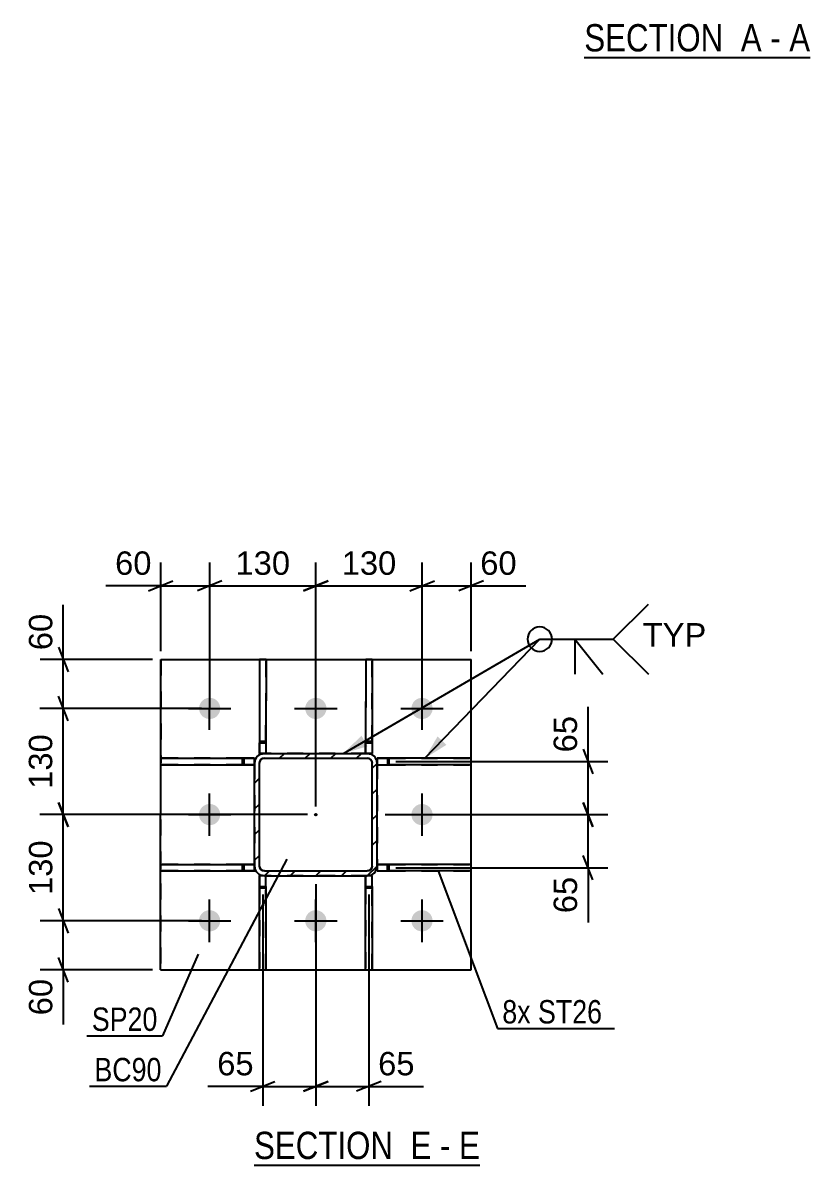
# Model space of a CAD drawing. Header units: millimetres. Extents: x -184 to 657, y -238 to 356.
# Drawn here: x 136.4 to 232.8, y -161.2 to -21.4 of the extents above; entities that cross this region are included whole.
import ezdxf

# ---------------------------------------------------------------- set-up
doc = ezdxf.new("R2010")
doc.units = ezdxf.units.MM
doc.linetypes.add('DXK_LINE_DOT2', pattern=[3.9198, 1.9599, -1.9599])
doc.linetypes.add('DXK_LINE_DOT3', pattern=[5.9187, 2.979, -0.9799, 0.9799, -0.9799])
doc.styles.add('Arial', font='ARIAL.TTF', dxfattribs={"height": 0.2})
doc.styles.add('Arial Narrow', font='ARIALN.TTF', dxfattribs={"height": 0.2})

# ---------------------------------------------------------------- blocks, each defined once
blk = doc.blocks.new('Unknown-284935071-16 - 2230')
at = {"color": 6, "linetype": 'Continuous'}
blk.add_line((164.72, -161.21), (192.37, -161.21), dxfattribs=at)
at = {"color": 0, "linetype": 'Continuous'}
for points in [[(182.83, -160.46), (182.83, -156.96), (164.72, -156.96), (164.72, -160.46)], [(186.44, -160.46), (186.44, -156.96), (183.88, -156.96), (183.88, -160.46)], [(188.76, -160.46), (188.76, -156.96), (187.49, -156.96), (187.49, -160.46)], [(192.37, -160.46), (192.37, -156.96), (189.81, -156.96), (189.81, -160.46)]]:
    blk.add_wipeout(points, dxfattribs=at)
at = {"color": 7, "linetype": 'Continuous', "style": 'Arial Narrow'}
for s, p in [('SECTION ', (164.72, -160.46)), ('E', (183.88, -160.46)), ('E', (189.81, -160.46)), ('-', (187.49, -160.46))]:
    blk.add_text(s, height=3.34, dxfattribs=at).set_placement(p)
blk = doc.blocks.new('Unknown-284935071-17 - 4113')
at = {"color": 6, "linetype": 'Continuous'}
blk.add_line((205.15, -25.6), (232.8, -25.6), dxfattribs=at)
at = {"color": 0, "linetype": 'Continuous'}
for points in [[(223.26, -24.85), (223.26, -21.35), (205.15, -21.35), (205.15, -24.85)], [(226.87, -24.85), (226.87, -21.35), (224.31, -21.35), (224.31, -24.85)], [(229.19, -24.85), (229.19, -21.35), (227.92, -21.35), (227.92, -24.85)], [(232.8, -24.85), (232.8, -21.35), (230.24, -21.35), (230.24, -24.85)]]:
    blk.add_wipeout(points, dxfattribs=at)
at = {"color": 7, "linetype": 'Continuous', "style": 'Arial Narrow'}
for s, p in [('SECTION ', (205.15, -24.85)), ('A', (224.31, -24.85)), ('A', (230.24, -24.85)), ('-', (227.92, -24.85))]:
    blk.add_text(s, height=3.34, dxfattribs=at).set_placement(p)
blk = doc.blocks.new('Part-284935071-2240 - 2230')
at = {"linetype": 'Continuous'}
h = blk.add_hatch(dxfattribs=at)
h.set_pattern_fill('', scale=0.7, style=0, pattern_type=0)
h.set_pattern_definition([(45, (164.7832, -112.1894), (-1.5715, 1.5715), [])])
h.paths.add_polyline_path([(163.49, -112.19), (164.78, -112.19), (164.78, -111.39), (163.49, -111.39)])
at = {"color": 2, "linetype": 'Continuous'}
for p, q in [((153.28, -111.39), (153.28, -112.19)), ((153.28, -111.39), (163.49, -111.39)), ((163.49, -112.19), (163.49, -111.39)), ((163.49, -111.39), (164.78, -111.39)), ((164.78, -111.39), (164.78, -111.39)), ((164.78, -111.39), (164.78, -112.19)), ((153.28, -112.19), (163.49, -112.19)), ((164.78, -112.19), (163.49, -112.19)), ((164.78, -112.19), (164.78, -112.19))]:
    blk.add_line(p, q, dxfattribs=at)
at = {"color": 7, "linetype": 'DXK_LINE_DOT2'}
for p, q in [((163.28, -111.39), (153.28, -111.39)), ((163.28, -111.39), (163.28, -112.19)), ((164.78, -111.39), (163.28, -111.39)), ((164.78, -112.19), (164.78, -111.39)), ((163.28, -112.19), (153.28, -112.19)), ((163.28, -112.19), (164.78, -112.19))]:
    blk.add_line(p, q, dxfattribs=at)
blk = doc.blocks.new('Part-284935071-2245 - 2230')
at = {"linetype": 'Continuous'}
h = blk.add_hatch(dxfattribs=at)
h.set_pattern_fill('', scale=0.7, style=0, pattern_type=0)
h.set_pattern_definition([(45, (179.1806, -127.0821), (-1.5715, 1.5715), [])])
h.paths.add_polyline_path([(178.38, -127.08), (179.18, -127.08), (179.18, -125.79), (178.38, -125.79)])
at = {"color": 2, "linetype": 'Continuous'}
for p, q in [((178.38, -125.79), (178.38, -125.79)), ((178.38, -125.79), (178.38, -127.08)), ((179.18, -125.79), (178.38, -125.79)), ((179.18, -125.79), (179.18, -125.79)), ((179.18, -127.08), (179.18, -125.79)), ((178.38, -137.29), (178.38, -127.08)), ((178.38, -127.08), (179.18, -127.08)), ((179.18, -127.08), (179.18, -137.29)), ((178.38, -137.29), (179.18, -137.29))]:
    blk.add_line(p, q, dxfattribs=at)
at = {"color": 7, "linetype": 'DXK_LINE_DOT2'}
for p, q in [((178.38, -127.29), (178.38, -125.79)), ((179.18, -125.79), (178.38, -125.79)), ((179.18, -127.29), (179.18, -125.79)), ((179.18, -127.29), (178.38, -127.29)), ((178.38, -127.29), (178.38, -137.29)), ((179.18, -137.29), (179.18, -127.29))]:
    blk.add_line(p, q, dxfattribs=at)
blk = doc.blocks.new('Part-284935071-2237 - 2230')
at = {"linetype": 'Continuous'}
h = blk.add_hatch(dxfattribs=at)
h.set_pattern_fill('', scale=0.7, style=0, pattern_type=0)
h.set_pattern_definition([(45, (181.0722, -125.1917), (-1.5715, 1.5715), [])])
h.paths.add_polyline_path([(179.78, -125.19), (181.07, -125.19), (181.07, -124.39), (179.78, -124.39)])
at = {"color": 2, "linetype": 'Continuous'}
for p, q in [((179.78, -124.39), (179.78, -124.39)), ((179.78, -124.39), (181.07, -124.39)), ((179.78, -125.19), (179.78, -124.39)), ((191.28, -124.39), (181.07, -124.39)), ((181.07, -125.19), (181.07, -124.39)), ((191.28, -125.19), (191.28, -124.39)), ((179.78, -125.19), (179.78, -125.19)), ((179.78, -125.19), (181.07, -125.19)), ((191.28, -125.19), (181.07, -125.19))]:
    blk.add_line(p, q, dxfattribs=at)
at = {"color": 7, "linetype": 'DXK_LINE_DOT2'}
for p, q in [((181.28, -124.39), (179.78, -124.39)), ((179.78, -124.39), (179.78, -125.19)), ((181.28, -125.19), (181.28, -124.39)), ((181.28, -124.39), (191.28, -124.39)), ((179.78, -125.19), (181.28, -125.19)), ((181.28, -125.19), (191.28, -125.19))]:
    blk.add_line(p, q, dxfattribs=at)
blk = doc.blocks.new('Part-284935071-2246 - 2230')
at = {"linetype": 'Continuous'}
h = blk.add_hatch(dxfattribs=at)
h.set_pattern_fill('', scale=0.7, style=0, pattern_type=0)
h.set_pattern_definition([(45, (166.1806, -127.079), (-1.5715, 1.5715), [])])
h.paths.add_polyline_path([(165.38, -127.08), (166.18, -127.08), (166.18, -125.79), (165.38, -125.79)])
at = {"color": 2, "linetype": 'Continuous'}
for p, q in [((165.38, -125.79), (165.38, -125.79)), ((165.38, -125.79), (165.38, -127.08)), ((166.18, -125.79), (165.38, -125.79)), ((166.18, -125.79), (166.18, -125.79)), ((166.18, -127.08), (166.18, -125.79)), ((165.38, -137.29), (165.38, -127.08)), ((165.38, -127.08), (166.18, -127.08)), ((166.18, -127.08), (166.18, -137.29)), ((165.38, -137.29), (166.18, -137.29))]:
    blk.add_line(p, q, dxfattribs=at)
at = {"color": 7, "linetype": 'DXK_LINE_DOT2'}
for p, q in [((165.38, -127.29), (165.38, -125.79)), ((166.18, -125.79), (165.38, -125.79)), ((166.18, -127.29), (166.18, -125.79)), ((166.18, -127.29), (165.38, -127.29)), ((165.38, -127.29), (165.38, -137.29)), ((166.18, -137.29), (166.18, -127.29))]:
    blk.add_line(p, q, dxfattribs=at)
blk = doc.blocks.new('Part-284935071-2238 - 2230')
at = {"linetype": 'Continuous'}
h = blk.add_hatch(dxfattribs=at)
h.set_pattern_fill('', scale=0.7, style=0, pattern_type=0)
h.set_pattern_definition([(45, (181.0755, -112.1922), (-1.5715, 1.5715), [])])
h.paths.add_polyline_path([(179.78, -112.19), (181.08, -112.19), (181.08, -111.39), (179.78, -111.39)])
at = {"color": 2, "linetype": 'Continuous'}
for p, q in [((179.78, -111.39), (179.78, -111.39)), ((179.78, -111.39), (181.08, -111.39)), ((179.78, -112.19), (179.78, -111.39)), ((191.28, -111.39), (181.08, -111.39)), ((181.08, -112.19), (181.08, -111.39)), ((191.28, -112.19), (191.28, -111.39)), ((179.78, -112.19), (179.78, -112.19)), ((179.78, -112.19), (181.08, -112.19)), ((191.28, -112.19), (181.08, -112.19))]:
    blk.add_line(p, q, dxfattribs=at)
at = {"color": 7, "linetype": 'DXK_LINE_DOT2'}
for p, q in [((181.28, -111.39), (179.78, -111.39)), ((179.78, -111.39), (179.78, -112.19)), ((181.28, -112.19), (181.28, -111.39)), ((181.28, -111.39), (191.28, -111.39)), ((179.78, -112.19), (181.28, -112.19)), ((181.28, -112.19), (191.28, -112.19))]:
    blk.add_line(p, q, dxfattribs=at)
blk = doc.blocks.new('Part-284935071-2242 - 2230')
at = {"linetype": 'Continuous'}
h = blk.add_hatch(dxfattribs=at)
h.set_pattern_fill('', scale=0.7, style=0, pattern_type=0)
h.set_pattern_definition([(45, (164.781, -125.1888), (-1.5715, 1.5715), [])])
h.paths.add_polyline_path([(163.49, -125.19), (164.78, -125.19), (164.78, -124.39), (163.49, -124.39)])
at = {"color": 2, "linetype": 'Continuous'}
for p, q in [((153.28, -124.39), (153.28, -125.19)), ((153.28, -124.39), (163.49, -124.39)), ((163.49, -125.19), (163.49, -124.39)), ((163.49, -124.39), (164.78, -124.39)), ((164.78, -124.39), (164.78, -124.39)), ((164.78, -124.39), (164.78, -125.19)), ((153.28, -125.19), (163.49, -125.19)), ((164.78, -125.19), (163.49, -125.19)), ((164.78, -125.19), (164.78, -125.19))]:
    blk.add_line(p, q, dxfattribs=at)
at = {"color": 7, "linetype": 'DXK_LINE_DOT2'}
for p, q in [((163.28, -124.39), (153.28, -124.39)), ((163.28, -124.39), (163.28, -125.19)), ((164.78, -124.39), (163.28, -124.39)), ((164.78, -125.19), (164.78, -124.39)), ((163.28, -125.19), (153.28, -125.19)), ((163.28, -125.19), (164.78, -125.19))]:
    blk.add_line(p, q, dxfattribs=at)
blk = doc.blocks.new('Part-284935071-2243 - 2230')
at = {"linetype": 'Continuous'}
h = blk.add_hatch(dxfattribs=at)
h.set_pattern_fill('', scale=0.7, style=0, pattern_type=0)
h.set_pattern_definition([(45, (179.1834, -110.7916), (-1.5715, 1.5715), [])])
h.paths.add_polyline_path([(178.38, -110.79), (179.18, -110.79), (179.18, -109.5), (178.38, -109.5)])
at = {"color": 2, "linetype": 'Continuous'}
for p, q in [((178.39, -99.29), (178.38, -109.5)), ((179.19, -99.29), (178.39, -99.29)), ((179.19, -99.29), (179.18, -109.5)), ((178.38, -110.79), (178.38, -109.5)), ((178.38, -109.5), (179.18, -109.5)), ((179.18, -109.5), (179.18, -110.79)), ((178.38, -110.79), (178.38, -110.79)), ((179.18, -110.79), (178.38, -110.79)), ((179.18, -110.79), (179.18, -110.79))]:
    blk.add_line(p, q, dxfattribs=at)
at = {"color": 7, "linetype": 'DXK_LINE_DOT2'}
for p, q in [((178.39, -99.29), (178.38, -109.29)), ((179.18, -109.29), (179.19, -99.29)), ((178.38, -109.29), (179.18, -109.29)), ((178.38, -109.29), (178.38, -110.79)), ((179.18, -109.29), (179.18, -110.79)), ((178.38, -110.79), (179.18, -110.79))]:
    blk.add_line(p, q, dxfattribs=at)
blk = doc.blocks.new('Part-284935071-2244 - 2230')
at = {"linetype": 'Continuous'}
h = blk.add_hatch(dxfattribs=at)
h.set_pattern_fill('', scale=0.7, style=0, pattern_type=0)
h.set_pattern_definition([(45, (166.1834, -110.7894), (-1.5715, 1.5715), [])])
h.paths.add_polyline_path([(165.38, -110.79), (166.18, -110.79), (166.18, -109.5), (165.38, -109.5)])
at = {"color": 2, "linetype": 'Continuous'}
for p, q in [((165.39, -99.29), (165.38, -109.5)), ((166.19, -99.29), (165.39, -99.29)), ((166.19, -99.29), (166.18, -109.5)), ((165.38, -110.79), (165.38, -109.5)), ((165.38, -109.5), (166.18, -109.5)), ((166.18, -109.5), (166.18, -110.79)), ((165.38, -110.79), (165.38, -110.79)), ((166.18, -110.79), (165.38, -110.79)), ((166.18, -110.79), (166.18, -110.79))]:
    blk.add_line(p, q, dxfattribs=at)
at = {"color": 7, "linetype": 'DXK_LINE_DOT2'}
for p, q in [((165.39, -99.29), (165.38, -109.29)), ((166.18, -109.29), (166.19, -99.29)), ((165.38, -109.29), (166.18, -109.29)), ((165.38, -109.29), (165.38, -110.79)), ((166.18, -109.29), (166.18, -110.79)), ((165.38, -110.79), (166.18, -110.79))]:
    blk.add_line(p, q, dxfattribs=at)
blk = doc.blocks.new('Bolt-284935071-2265 - 2230')
at = {"linetype": 'Continuous'}
for points in [[(160.16, -104.32), (160.34, -104.53), (160.47, -104.76), (160.56, -105.02), (160.58, -105.29), (160.56, -105.56), (160.47, -105.82), (160.33, -106.05), (160.15, -106.26), (159.93, -106.42), (159.68, -106.53), (159.42, -106.58), (159.15, -106.58), (158.88, -106.52), (158.63, -106.41), (158.41, -106.25), (158.23, -106.05), (158.1, -105.81), (158.01, -105.55), (157.98, -105.28), (158.01, -105.01), (158.1, -104.76), (158.24, -104.52), (158.42, -104.32), (158.64, -104.16), (158.89, -104.05), (159.15, -103.99), (159.42, -104), (159.69, -104.05), (159.94, -104.16)], [(173.16, -104.33), (173.34, -104.53), (173.47, -104.76), (173.56, -105.02), (173.58, -105.29), (173.56, -105.56), (173.47, -105.82), (173.33, -106.06), (173.15, -106.26), (172.93, -106.42), (172.68, -106.53), (172.42, -106.58), (172.15, -106.58), (171.88, -106.53), (171.63, -106.41), (171.41, -106.25), (171.23, -106.05), (171.1, -105.82), (171.01, -105.56), (170.98, -105.29), (171.01, -105.02), (171.1, -104.76), (171.24, -104.52), (171.42, -104.32), (171.64, -104.16), (171.89, -104.05), (172.15, -104), (172.42, -104), (172.69, -104.05), (172.94, -104.17)], [(186.16, -104.33), (186.34, -104.53), (186.47, -104.77), (186.56, -105.03), (186.58, -105.3), (186.56, -105.57), (186.47, -105.82), (186.33, -106.06), (186.15, -106.26), (185.93, -106.42), (185.68, -106.53), (185.42, -106.59), (185.15, -106.58), (184.88, -106.53), (184.63, -106.42), (184.41, -106.26), (184.23, -106.05), (184.1, -105.82), (184.01, -105.56), (183.98, -105.29), (184.01, -105.02), (184.1, -104.76), (184.24, -104.52), (184.42, -104.32), (184.64, -104.16), (184.89, -104.05), (185.15, -104), (185.42, -104), (185.69, -104.06), (185.94, -104.17)], [(160.16, -117.32), (160.34, -117.53), (160.47, -117.76), (160.56, -118.02), (160.58, -118.29), (160.55, -118.56), (160.47, -118.82), (160.33, -119.05), (160.15, -119.26), (159.93, -119.42), (159.68, -119.53), (159.41, -119.58), (159.14, -119.58), (158.88, -119.52), (158.63, -119.41), (158.41, -119.25), (158.23, -119.05), (158.09, -118.81), (158.01, -118.55), (157.98, -118.28), (158.01, -118.01), (158.1, -117.76), (158.23, -117.52), (158.42, -117.32), (158.64, -117.16), (158.88, -117.05), (159.15, -116.99), (159.42, -117), (159.69, -117.05), (159.94, -117.16)], [(186.16, -117.33), (186.34, -117.53), (186.47, -117.77), (186.56, -118.03), (186.58, -118.3), (186.55, -118.57), (186.47, -118.82), (186.33, -119.06), (186.15, -119.26), (185.93, -119.42), (185.68, -119.53), (185.41, -119.59), (185.14, -119.58), (184.88, -119.53), (184.63, -119.42), (184.41, -119.26), (184.23, -119.05), (184.09, -118.82), (184.01, -118.56), (183.98, -118.29), (184.01, -118.02), (184.1, -117.76), (184.23, -117.52), (184.42, -117.32), (184.64, -117.16), (184.88, -117.05), (185.15, -117), (185.42, -117), (185.69, -117.06), (185.94, -117.17)], [(160.15, -130.32), (160.33, -130.53), (160.47, -130.76), (160.55, -131.02), (160.58, -131.29), (160.55, -131.56), (160.47, -131.82), (160.33, -132.05), (160.15, -132.26), (159.93, -132.42), (159.68, -132.53), (159.41, -132.58), (159.14, -132.58), (158.88, -132.52), (158.63, -132.41), (158.41, -132.25), (158.23, -132.05), (158.09, -131.81), (158.01, -131.55), (157.98, -131.28), (158.01, -131.01), (158.09, -130.76), (158.23, -130.52), (158.41, -130.32), (158.63, -130.16), (158.88, -130.05), (159.15, -129.99), (159.42, -130), (159.69, -130.05), (159.93, -130.16)], [(173.15, -130.33), (173.33, -130.53), (173.47, -130.76), (173.55, -131.02), (173.58, -131.29), (173.55, -131.56), (173.47, -131.82), (173.33, -132.06), (173.15, -132.26), (172.93, -132.42), (172.68, -132.53), (172.41, -132.58), (172.14, -132.58), (171.88, -132.53), (171.63, -132.41), (171.41, -132.25), (171.23, -132.05), (171.09, -131.82), (171.01, -131.56), (170.98, -131.29), (171.01, -131.02), (171.09, -130.76), (171.23, -130.52), (171.41, -130.32), (171.63, -130.16), (171.88, -130.05), (172.15, -130), (172.42, -130), (172.69, -130.05), (172.93, -130.17)], [(186.15, -130.33), (186.33, -130.53), (186.47, -130.77), (186.55, -131.03), (186.58, -131.3), (186.55, -131.57), (186.47, -131.82), (186.33, -132.06), (186.15, -132.26), (185.93, -132.42), (185.68, -132.53), (185.41, -132.59), (185.14, -132.58), (184.88, -132.53), (184.63, -132.42), (184.41, -132.26), (184.23, -132.05), (184.09, -131.82), (184.01, -131.56), (183.98, -131.29), (184.01, -131.02), (184.09, -130.76), (184.23, -130.52), (184.41, -130.32), (184.63, -130.16), (184.88, -130.05), (185.15, -130), (185.42, -130), (185.69, -130.06), (185.93, -130.17)]]:
    blk.add_hatch(color=1, dxfattribs=at).paths.add_polyline_path(points)
at = {"color": 1, "linetype": 'Continuous'}
for p, q in [((159.28, -107.89), (159.29, -102.69)), ((172.28, -107.89), (172.29, -102.69)), ((185.28, -107.89), (185.29, -102.69)), ((156.69, -105.29), (161.89, -105.29)), ((169.69, -105.29), (174.89, -105.29)), ((182.69, -105.29), (187.89, -105.29)), ((159.28, -120.89), (159.28, -115.69)), ((185.28, -120.89), (185.28, -115.69)), ((156.68, -118.29), (161.88, -118.29)), ((182.68, -118.29), (187.88, -118.29)), ((159.28, -133.89), (159.28, -128.69)), ((172.28, -133.89), (172.28, -128.69)), ((185.28, -133.89), (185.28, -128.69)), ((156.68, -131.29), (161.88, -131.29)), ((169.68, -131.29), (174.88, -131.29)), ((182.68, -131.29), (187.88, -131.29))]:
    blk.add_line(p, q, dxfattribs=at)
blk = doc.blocks.new('Part-284935071-2287 - 2230')
at = {"linetype": 'Continuous'}
h = blk.add_hatch(dxfattribs=at)
h.set_pattern_fill('', scale=0.7, style=0, pattern_type=0)
h.set_pattern_definition([(45, (178.5808, -125.7915), (-1.57154, 1.57154), [])])
h.paths.add_polyline_path([(165.98, -125.79), (178.58, -125.79), (179.04, -125.7), (179.43, -125.44), (179.69, -125.05), (179.78, -124.59), (179.78, -111.99), (179.69, -111.53), (179.43, -111.14), (179.04, -110.88), (178.58, -110.79), (165.98, -110.79), (165.52, -110.88), (165.13, -111.14), (164.87, -111.53), (164.78, -111.99), (164.78, -124.59), (164.87, -125.05), (165.13, -125.44), (165.52, -125.7)])
h.paths.add_polyline_path([(165.43, -124.82), (165.38, -124.59), (165.38, -111.99), (165.43, -111.76), (165.56, -111.57), (165.75, -111.43), (165.98, -111.39), (178.58, -111.39), (178.81, -111.44), (179.01, -111.57), (179.14, -111.76), (179.18, -111.99), (179.18, -124.59), (179.14, -124.82), (179.01, -125.02), (178.81, -125.15), (178.58, -125.19), (165.98, -125.19), (165.75, -125.14), (165.56, -125.01)])
blk.add_hatch(color=246, dxfattribs=at).paths.add_polyline_path([(172.28, -118.39, -1), (172.28, -118.19, -1)])
at = {"color": 7, "linetype": 'DXK_LINE_DOT2'}
for p, q in [((164.78, -111.99), (164.88, -111.53)), ((165.43, -111.76), (165.38, -111.99)), ((165.56, -111.56), (165.43, -111.76)), ((165.52, -110.88), (165.98, -110.79)), ((165.75, -111.43), (165.56, -111.56)), ((165.98, -111.39), (165.75, -111.43)), ((178.58, -110.79), (165.98, -110.79)), ((165.98, -111.39), (178.58, -111.39)), ((178.58, -110.79), (179.04, -110.88)), ((178.81, -111.44), (178.58, -111.39)), ((179.01, -111.57), (178.81, -111.44)), ((179.14, -111.76), (179.01, -111.57)), ((179.04, -110.88), (179.04, -110.88)), ((179.18, -111.99), (179.14, -111.76)), ((179.69, -111.53), (179.69, -111.53)), ((179.69, -111.53), (179.78, -111.99)), ((164.78, -111.99), (164.78, -124.59)), ((165.38, -124.59), (165.38, -111.99)), ((179.18, -124.59), (179.18, -111.99)), ((179.78, -111.99), (179.78, -124.59)), ((164.87, -125.05), (164.78, -124.59)), ((165.38, -124.59), (165.43, -124.82)), ((165.43, -124.82), (165.56, -125.01)), ((165.98, -125.79), (165.52, -125.7)), ((165.56, -125.01), (165.75, -125.14)), ((165.75, -125.14), (165.98, -125.19)), ((165.98, -125.19), (178.58, -125.19)), ((178.58, -125.79), (165.98, -125.79)), ((178.58, -125.19), (178.81, -125.15)), ((179.04, -125.7), (178.58, -125.79)), ((178.81, -125.15), (179.01, -125.02)), ((179.01, -125.02), (179.14, -124.82)), ((179.14, -124.82), (179.18, -124.59)), ((179.78, -124.59), (179.69, -125.05))]:
    blk.add_line(p, q, dxfattribs=at)
at = {"color": 2, "linetype": 'Continuous'}
for p, q in [((164.87, -111.53), (164.78, -111.99)), ((165.38, -111.99), (165.43, -111.76)), ((165.43, -111.76), (165.56, -111.57)), ((165.98, -110.79), (165.52, -110.88)), ((165.56, -111.57), (165.75, -111.43)), ((165.75, -111.43), (165.98, -111.39)), ((165.98, -110.79), (165.98, -110.79)), ((165.98, -110.79), (178.58, -110.79)), ((165.98, -111.39), (165.98, -111.39)), ((165.98, -111.39), (178.58, -111.39)), ((178.58, -110.79), (178.58, -110.79)), ((179.04, -110.88), (178.58, -110.79)), ((178.58, -111.39), (178.58, -111.39)), ((178.58, -111.39), (178.81, -111.44)), ((178.81, -111.44), (179.01, -111.57)), ((179.01, -111.57), (179.14, -111.76)), ((179.14, -111.76), (179.18, -111.99)), ((179.78, -111.99), (179.69, -111.53)), ((164.78, -111.99), (164.78, -111.99)), ((164.78, -124.59), (164.78, -111.99)), ((165.38, -111.99), (165.38, -111.99)), ((165.38, -124.59), (165.38, -111.99)), ((179.18, -111.99), (179.18, -111.99)), ((179.18, -124.59), (179.18, -111.99)), ((179.78, -111.99), (179.78, -111.99)), ((179.78, -124.59), (179.78, -111.99)), ((164.78, -124.59), (164.78, -124.59)), ((164.78, -124.59), (164.87, -125.05)), ((165.38, -124.59), (165.38, -124.59)), ((165.43, -124.82), (165.38, -124.59)), ((165.56, -125.01), (165.43, -124.82)), ((165.52, -125.7), (165.98, -125.79)), ((165.75, -125.14), (165.56, -125.01)), ((165.98, -125.19), (165.75, -125.14)), ((165.98, -125.19), (165.98, -125.19)), ((165.98, -125.19), (178.58, -125.19)), ((165.98, -125.79), (165.98, -125.79)), ((165.98, -125.79), (178.58, -125.79)), ((178.81, -125.15), (178.58, -125.19)), ((178.58, -125.19), (178.58, -125.19)), ((178.58, -125.79), (179.04, -125.7)), ((178.58, -125.79), (178.58, -125.79)), ((179.01, -125.02), (178.81, -125.15)), ((179.14, -124.82), (179.01, -125.02)), ((179.18, -124.59), (179.14, -124.82)), ((179.18, -124.59), (179.18, -124.59)), ((179.69, -125.05), (179.78, -124.59)), ((179.78, -124.59), (179.78, -124.59))]:
    blk.add_line(p, q, dxfattribs=at)
at = {"color": 7, "linetype": 'DXK_LINE_DOT3'}
blk.add_line((172.28, -118.29), (172.28, -118.29), dxfattribs=at)
at = {"color": 246, "linetype": 'DXK_LINE_DOT2'}
blk.add_line((172.28, -118.29), (172.28, -118.29), dxfattribs=at)
at = {"color": 246, "linetype": 'Continuous'}
blk.add_circle((172.28, -118.29), 0.1, dxfattribs=at)
at = {"color": 2, "linetype": 'Continuous'}
for centre, start, end in [((165.98, -111.99), 112.4901, 157.4901), ((178.58, -111.99), 22.4901, 67.4901), ((165.98, -124.59), 202.4901, 247.4901), ((178.58, -124.59), 292.4901, 337.4901)]:
    blk.add_arc(centre, 1.2, start, end, dxfattribs=at)
at = {"color": 7, "linetype": 'DXK_LINE_DOT2'}
for centre, start, end in [((165.98, -111.99), 112.4901, 157.4901), ((165.98, -124.59), 202.4901, 247.4901), ((178.58, -124.59), 292.4901, 337.4901)]:
    blk.add_arc(centre, 1.2, start, end, dxfattribs=at)
blk = doc.blocks.new('Part-284935071-2316 - 2230')
at = {"color": 2, "linetype": 'Continuous'}
for p, q in [((153.28, -137.29), (153.29, -99.29)), ((153.29, -99.29), (153.29, -99.29)), ((153.29, -99.29), (191.29, -99.29)), ((191.28, -137.29), (191.29, -99.29)), ((191.29, -99.29), (191.29, -99.29)), ((153.28, -137.29), (153.28, -137.29)), ((153.28, -137.29), (191.28, -137.29)), ((191.28, -137.29), (191.28, -137.29))]:
    blk.add_line(p, q, dxfattribs=at)
at = {"color": 7, "linetype": 'DXK_LINE_DOT2'}
for p, q in [((153.29, -99.29), (153.28, -137.29)), ((153.29, -99.29), (191.29, -99.29)), ((191.28, -137.29), (191.29, -99.29)), ((153.28, -137.29), (191.28, -137.29))]:
    blk.add_line(p, q, dxfattribs=at)
blk = doc.blocks.new('StraightDimension-284935071-2351 - 2230')
at = {"color": 7, "linetype": 'Continuous'}
for p, q in [((153.29, -98.29), (153.29, -87.43)), ((159.29, -104.29), (159.29, -87.43)), ((153.29, -90.28), (146.59, -90.28)), ((153.29, -90.28), (146.59, -90.28)), ((151.79, -90.88), (154.79, -89.68)), ((153.29, -90.28), (159.29, -90.28)), ((160.79, -89.68), (157.79, -90.88))]:
    blk.add_line(p, q, dxfattribs=at)
at = {"color": 0}
blk.add_wipeout([(152.76, -89.53), (152.76, -85.33), (147.11, -85.33), (147.11, -89.53)], dxfattribs=at)
at = {"color": 3, "style": 'Arial'}
blk.add_text('60', height=2.865, dxfattribs=at).set_placement((147.71, -88.93))
blk = doc.blocks.new('StraightDimension-284935071-2380 - 2230')
at = {"color": 7, "linetype": 'Continuous'}
for p, q in [((140.77, -129.79), (141.97, -132.79)), ((158.28, -131.29), (138.52, -131.29)), ((141.37, -137.29), (141.37, -131.29)), ((141.97, -138.79), (140.77, -135.79)), ((152.28, -137.29), (138.52, -137.29)), ((141.37, -137.29), (141.37, -143.98)), ((141.37, -137.29), (141.37, -143.98))]:
    blk.add_line(p, q, dxfattribs=at)
at = {"color": 0}
blk.add_wipeout([(140.62, -137.81), (136.42, -137.81), (136.42, -143.46), (140.62, -143.46)], dxfattribs=at)
at = {"color": 3, "style": 'Arial'}
blk.add_text('60', height=2.865, rotation=90.0002, dxfattribs=at).set_placement((140.02, -142.86))
blk = doc.blocks.new('StraightDimension-284935071-2343 - 2230')
at = {"color": 7, "linetype": 'Continuous'}
for p, q in [((159.29, -104.29), (159.29, -87.43)), ((172.28, -117.29), (172.28, -87.43)), ((160.79, -89.68), (157.79, -90.88)), ((159.29, -90.28), (172.28, -90.28)), ((170.78, -90.88), (173.78, -89.68))]:
    blk.add_line(p, q, dxfattribs=at)
at = {"color": 0}
blk.add_wipeout([(169.72, -89.53), (169.72, -85.33), (161.85, -85.33), (161.85, -89.53)], dxfattribs=at)
at = {"color": 3, "style": 'Arial'}
blk.add_text('130', height=2.865, dxfattribs=at).set_placement((162.45, -88.93))
blk = doc.blocks.new('StraightDimension-284935071-2361 - 2230')
at = {"color": 7, "linetype": 'Continuous'}
for p, q in [((172.28, -117.29), (172.28, -87.43)), ((185.29, -104.29), (185.29, -87.43)), ((173.78, -89.68), (170.78, -90.88)), ((172.28, -90.28), (185.29, -90.28)), ((183.79, -90.88), (186.79, -89.68))]:
    blk.add_line(p, q, dxfattribs=at)
at = {"color": 0}
blk.add_wipeout([(182.72, -89.53), (182.72, -85.33), (174.85, -85.33), (174.85, -89.53)], dxfattribs=at)
at = {"color": 3, "style": 'Arial'}
blk.add_text('130', height=2.865, dxfattribs=at).set_placement((175.45, -88.93))
blk = doc.blocks.new('StraightDimension-284935071-2369 - 2230')
at = {"color": 7, "linetype": 'Continuous'}
for p, q in [((185.29, -104.29), (185.29, -87.43)), ((191.29, -98.29), (191.29, -87.43)), ((183.79, -90.88), (186.79, -89.68)), ((185.29, -90.28), (191.29, -90.28)), ((192.79, -89.68), (189.79, -90.88)), ((191.29, -90.28), (197.98, -90.28)), ((191.29, -90.28), (197.98, -90.28))]:
    blk.add_line(p, q, dxfattribs=at)
at = {"color": 0}
blk.add_wipeout([(197.46, -89.53), (197.46, -85.33), (191.81, -85.33), (191.81, -89.53)], dxfattribs=at)
at = {"color": 3, "style": 'Arial'}
blk.add_text('60', height=2.865, dxfattribs=at).set_placement((192.41, -88.93))
blk = doc.blocks.new('StraightDimension-284935071-2390 - 2230')
at = {"color": 7, "linetype": 'Continuous'}
for p, q in [((141.97, -119.79), (140.77, -116.79)), ((171.28, -118.29), (138.52, -118.29)), ((141.37, -131.29), (141.37, -118.29)), ((140.77, -129.79), (141.97, -132.79)), ((158.28, -131.29), (138.52, -131.29))]:
    blk.add_line(p, q, dxfattribs=at)
at = {"color": 0}
blk.add_wipeout([(140.62, -120.86), (136.42, -120.86), (136.42, -128.73), (140.62, -128.73)], dxfattribs=at)
at = {"color": 3, "style": 'Arial'}
blk.add_text('130', height=2.865, rotation=90.0002, dxfattribs=at).set_placement((140.02, -128.13))
blk = doc.blocks.new('StraightDimension-284935071-2398 - 2230')
at = {"color": 7, "linetype": 'Continuous'}
for p, q in [((141.96, -106.79), (140.76, -103.79)), ((158.29, -105.29), (138.51, -105.29)), ((141.36, -118.29), (141.36, -105.29)), ((140.76, -116.79), (141.96, -119.79)), ((171.28, -118.29), (138.51, -118.29))]:
    blk.add_line(p, q, dxfattribs=at)
at = {"color": 0}
blk.add_wipeout([(140.61, -107.86), (136.41, -107.86), (136.41, -115.73), (140.61, -115.73)], dxfattribs=at)
at = {"color": 3, "style": 'Arial'}
blk.add_text('130', height=2.865, rotation=90.0002, dxfattribs=at).set_placement((140.01, -115.13))
blk = doc.blocks.new('StraightDimension-284935071-2406 - 2230')
at = {"color": 7, "linetype": 'Continuous'}
for p, q in [((141.37, -99.29), (141.37, -92.59)), ((141.37, -99.29), (141.37, -92.59)), ((140.77, -97.79), (141.97, -100.79)), ((152.29, -99.29), (138.52, -99.29)), ((141.37, -105.29), (141.37, -99.29)), ((141.97, -106.79), (140.77, -103.79)), ((158.29, -105.29), (138.52, -105.29))]:
    blk.add_line(p, q, dxfattribs=at)
at = {"color": 0}
blk.add_wipeout([(140.62, -93.11), (136.42, -93.11), (136.42, -98.76), (140.62, -98.76)], dxfattribs=at)
at = {"color": 3, "style": 'Arial'}
blk.add_text('60', height=2.865, rotation=90.0002, dxfattribs=at).set_placement((140.02, -98.16))
blk = doc.blocks.new('StraightDimension-284935071-12799 - 2230')
at = {"color": 7, "linetype": 'Continuous'}
for p, q in [((172.28, -126.79), (172.28, -153.96)), ((178.78, -128.08), (178.78, -153.96)), ((170.78, -152.16), (173.78, -150.96)), ((180.28, -150.96), (177.28, -152.16)), ((172.28, -151.56), (178.78, -151.56)), ((178.78, -151.56), (185.48, -151.56)), ((178.78, -151.56), (185.48, -151.56))]:
    blk.add_line(p, q, dxfattribs=at)
at = {"color": 0}
blk.add_wipeout([(184.95, -150.81), (184.95, -146.61), (179.31, -146.61), (179.31, -150.81)], dxfattribs=at)
at = {"color": 3, "style": 'Arial'}
blk.add_text('65', height=2.865, dxfattribs=at).set_placement((179.91, -150.21))
blk = doc.blocks.new('StraightDimension-284935071-12800 - 2230')
at = {"color": 7, "linetype": 'Continuous'}
for p, q in [((172.28, -126.79), (172.28, -153.96)), ((165.78, -128.08), (165.78, -153.96)), ((164.28, -152.16), (167.28, -150.96)), ((173.78, -150.96), (170.78, -152.16)), ((165.78, -151.56), (159.08, -151.56)), ((165.78, -151.56), (159.08, -151.56)), ((165.78, -151.56), (172.28, -151.56))]:
    blk.add_line(p, q, dxfattribs=at)
at = {"color": 0}
blk.add_wipeout([(165.26, -150.81), (165.26, -146.61), (159.61, -146.61), (159.61, -150.81)], dxfattribs=at)
at = {"color": 3, "style": 'Arial'}
blk.add_text('65', height=2.865, dxfattribs=at).set_placement((160.21, -150.21))
blk = doc.blocks.new('StraightDimension-284935071-12825 - 2230')
at = {"color": 7, "linetype": 'Continuous'}
for p, q in [((205.61, -111.79), (205.61, -105.09)), ((205.61, -111.79), (205.61, -105.09)), ((205.01, -110.29), (206.21, -113.29)), ((182.08, -111.79), (208.01, -111.79)), ((205.61, -118.29), (205.61, -111.79)), ((206.21, -119.79), (205.01, -116.79)), ((180.78, -118.29), (208.01, -118.29))]:
    blk.add_line(p, q, dxfattribs=at)
at = {"color": 0}
blk.add_wipeout([(204.86, -105.62), (200.66, -105.62), (200.66, -111.27), (204.86, -111.27)], dxfattribs=at)
at = {"color": 3, "style": 'Arial'}
blk.add_text('65', height=2.865, rotation=90.0002, dxfattribs=at).set_placement((204.26, -110.67))
blk = doc.blocks.new('StraightDimension-284935071-12826 - 2230')
at = {"color": 7, "linetype": 'Continuous'}
for p, q in [((205.01, -116.79), (206.21, -119.79)), ((180.78, -118.29), (208.01, -118.29)), ((205.61, -124.79), (205.61, -118.29)), ((206.21, -126.29), (205.01, -123.29)), ((182.07, -124.79), (208.01, -124.79)), ((205.61, -124.79), (205.61, -131.49)), ((205.61, -124.79), (205.61, -131.49))]:
    blk.add_line(p, q, dxfattribs=at)
at = {"color": 0}
blk.add_wipeout([(204.86, -125.32), (200.66, -125.32), (200.66, -130.96), (204.86, -130.96)], dxfattribs=at)
at = {"color": 3, "style": 'Arial'}
blk.add_text('65', height=2.865, rotation=90.0002, dxfattribs=at).set_placement((204.26, -130.36))
blk = doc.blocks.new('WeldMark-284935071-12892 - 2230')
at = {"linetype": 'Continuous'}
for points in [[(178.62, -109.93), (175.65, -110.79), (177.87, -108.63)], [(188.27, -109.75), (185.64, -111.39), (187.19, -108.71)]]:
    blk.add_hatch(color=30, dxfattribs=at).paths.add_polyline_path(points)
at = {"color": 30, "linetype": 'Continuous'}
for p, q in [((175.65, -110.79), (199.7, -96.81)), ((185.64, -111.39), (199.7, -96.81)), ((199.7, -96.81), (208.7, -96.81))]:
    blk.add_line(p, q, dxfattribs=at)
at = {"color": 3, "linetype": 'Continuous'}
for q in [(207.41, -101.1), (203.99, -101.1)]:
    blk.add_line((203.99, -96.81), q, dxfattribs=at)
for start, end in [(90, 270), (270, 90)]:
    blk.add_arc((199.7, -96.81), 1.5, start, end, dxfattribs=at)
at = {"color": 0, "linetype": 'Continuous'}
blk.add_wipeout([(220.08, -97.71), (220.08, -94.71), (212.3, -94.71), (212.3, -97.71)], dxfattribs=at)
blk.add_wipeout([(220.08, -97.71), (220.08, -94.71), (212.3, -94.71), (212.3, -97.71)], dxfattribs=at)
at = {"color": 3, "linetype": 'Continuous'}
for q in [(212.99, -92.53), (212.99, -101.1)]:
    blk.add_line((208.7, -96.81), q, dxfattribs=at)
at = {"color": 3, "linetype": 'Continuous', "style": 'Arial'}
blk.add_text('TYP', height=2.865, dxfattribs=at).set_placement((212.3, -97.71))
blk = doc.blocks.new('Mark-284935071-2283 - 2230')
at = {"color": 0}
blk.add_wipeout([(153.4, -150.94), (153.4, -147.94), (145.18, -147.94), (145.18, -150.94)], dxfattribs=at)
blk.add_wipeout([(153.4, -150.94), (153.4, -147.94), (145.18, -147.94), (145.18, -150.94)], dxfattribs=at)
at = {"color": 30, "linetype": 'Continuous'}
for p in [(168.75, -123.76), (144.58, -151.54)]:
    blk.add_line(p, (154, -151.54), dxfattribs=at)
at = {"color": 3, "style": 'Arial Narrow'}
blk.add_text('BC90', height=2.863, dxfattribs=at).set_placement((145.18, -150.94))
blk = doc.blocks.new('Mark-284935071-2312 - 2230')
at = {"color": 0}
blk.add_wipeout([(152.9, -144.77), (152.9, -141.77), (144.86, -141.77), (144.86, -144.77)], dxfattribs=at)
blk.add_wipeout([(152.9, -144.77), (152.9, -141.77), (144.86, -141.77), (144.86, -144.77)], dxfattribs=at)
at = {"color": 30, "linetype": 'Continuous'}
for p in [(157.86, -135.38), (144.26, -145.37)]:
    blk.add_line(p, (153.5, -145.37), dxfattribs=at)
at = {"color": 3, "style": 'Arial Narrow'}
blk.add_text('SP20', height=2.863, dxfattribs=at).set_placement((144.86, -144.77))
blk = doc.blocks.new('MarkSet-284935071-12754 - 2230')
at = {"color": 0}
for points in [[(198.58, -143.86), (198.58, -140.86), (195.11, -140.86), (195.11, -143.86)], [(207.33, -143.86), (207.33, -140.86), (199.48, -140.86), (199.48, -143.86)]]:
    blk.add_wipeout(points, dxfattribs=at)
for points in [[(198.58, -143.86), (198.58, -140.86), (195.11, -140.86), (195.11, -143.86)], [(207.33, -143.86), (207.33, -140.86), (199.48, -140.86), (199.48, -143.86)]]:
    blk.add_wipeout(points, dxfattribs=at)
at = {"color": 30, "linetype": 'Continuous'}
for p, q in [((187.27, -125.19), (194.51, -144.46)), ((194.51, -144.46), (208.83, -144.46))]:
    blk.add_line(p, q, dxfattribs=at)
at = {"color": 3, "style": 'Arial Narrow'}
for s, p in [('8x', (195.11, -143.86)), ('ST26', (199.48, -143.86))]:
    blk.add_text(s, height=2.863, dxfattribs=at).set_placement(p)

msp = doc.modelspace()

# ---------------------------------------------------------------- block references
for name in ['Unknown-284935071-17 - 4113', 'Part-284935071-2316 - 2230', 'Part-284935071-2244 - 2230', 'Part-284935071-2243 - 2230', 'Bolt-284935071-2265 - 2230', 'Part-284935071-2240 - 2230', 'Part-284935071-2287 - 2230', 'Part-284935071-2238 - 2230', 'Part-284935071-2242 - 2230', 'Part-284935071-2237 - 2230', 'Part-284935071-2246 - 2230', 'Part-284935071-2245 - 2230', 'Unknown-284935071-16 - 2230']:
    msp.add_blockref(name, (0, 0))

# ---------------------------------------------------------------- next in the draw order: block references
for name in ['StraightDimension-284935071-2351 - 2230', 'StraightDimension-284935071-2380 - 2230']:
    msp.add_blockref(name, (0, 0))

# ---------------------------------------------------------------- next in the draw order: block references
msp.add_blockref('StraightDimension-284935071-2343 - 2230', (0, 0))

# ---------------------------------------------------------------- next in the draw order: block references
msp.add_blockref('StraightDimension-284935071-2361 - 2230', (0, 0))

# ---------------------------------------------------------------- next in the draw order: block references
for name in ['StraightDimension-284935071-2369 - 2230', 'StraightDimension-284935071-12825 - 2230', 'StraightDimension-284935071-2390 - 2230']:
    msp.add_blockref(name, (0, 0))

# ---------------------------------------------------------------- next in the draw order: block references
for name in ['WeldMark-284935071-12892 - 2230', 'StraightDimension-284935071-2398 - 2230', 'StraightDimension-284935071-12799 - 2230']:
    msp.add_blockref(name, (0, 0))

# ---------------------------------------------------------------- next in the draw order: block references
for name in ['StraightDimension-284935071-2406 - 2230', 'StraightDimension-284935071-12826 - 2230', 'StraightDimension-284935071-12800 - 2230']:
    msp.add_blockref(name, (0, 0))

# ---------------------------------------------------------------- next in the draw order: block references
for name in ['Mark-284935071-2283 - 2230', 'MarkSet-284935071-12754 - 2230']:
    msp.add_blockref(name, (0, 0))

# ---------------------------------------------------------------- next in the draw order: block references
msp.add_blockref('Mark-284935071-2312 - 2230', (0, 0))

doc.saveas('drawing.dxf')
